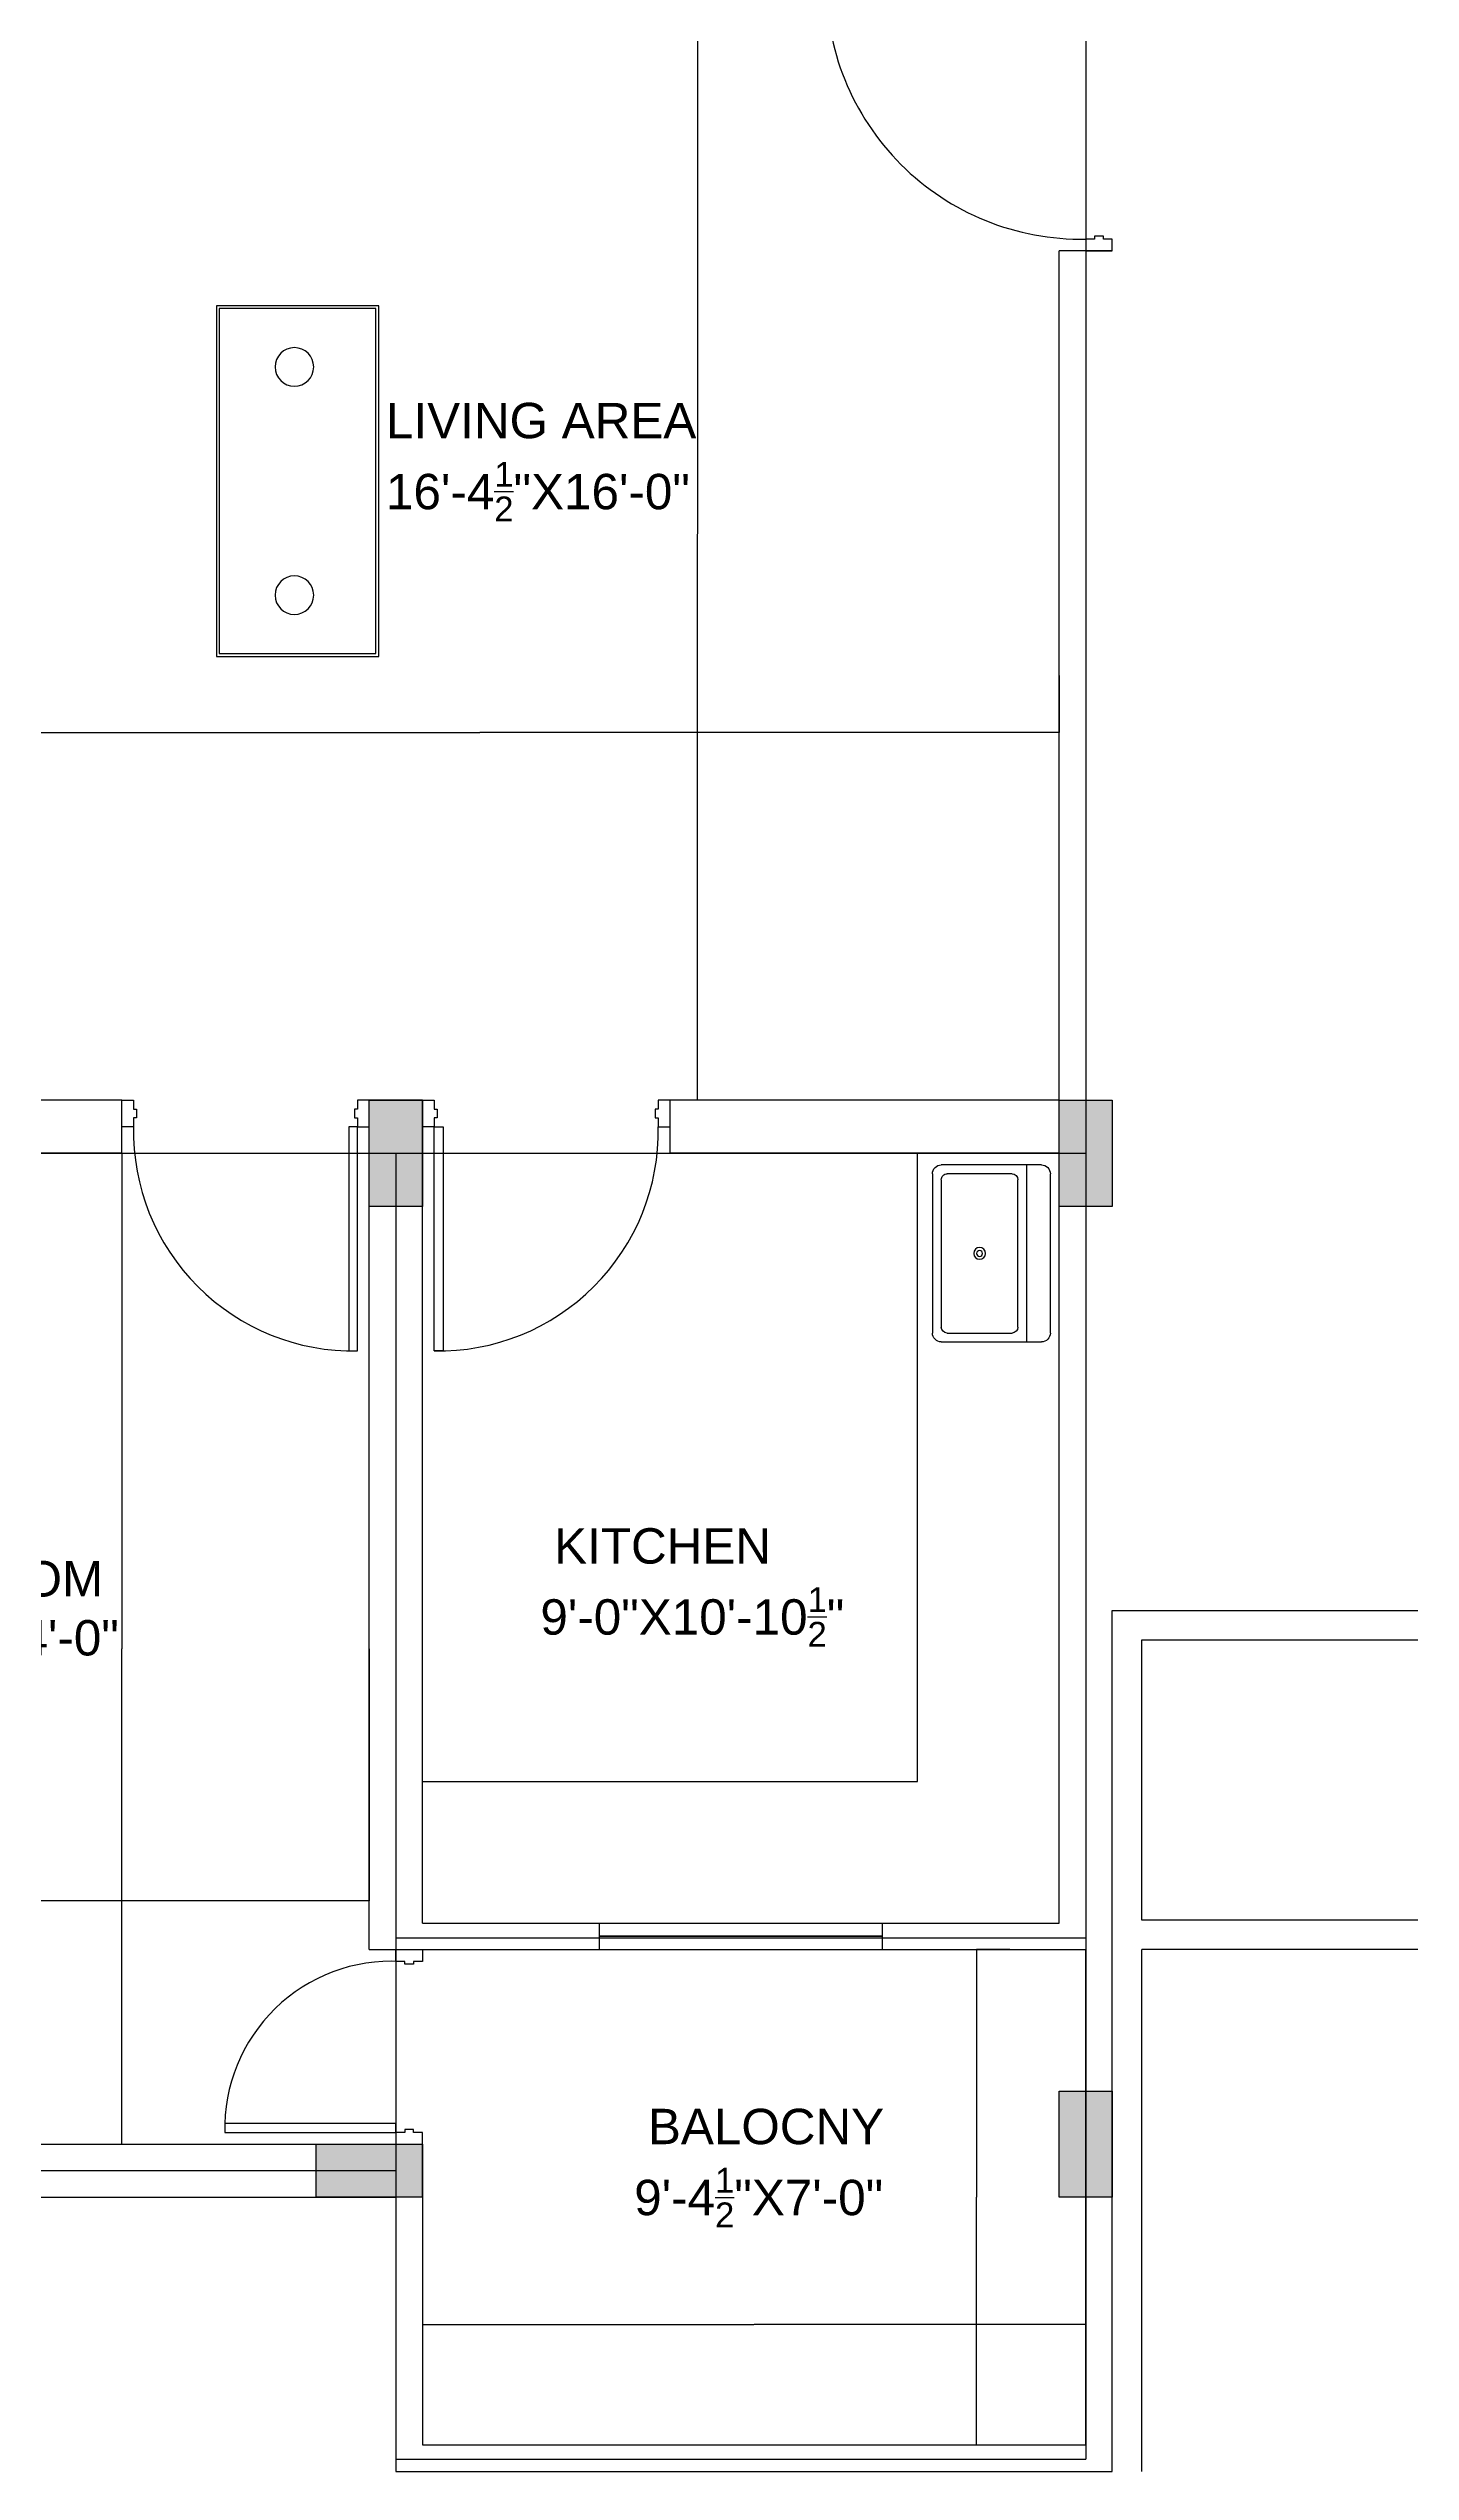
# Model space of a CAD drawing. Header units: metres. Extents: x -2370498 to 1228044, y -644254 to 236701.
# Drawn here: x -85014 to -76290, y -17071 to -1557 of the extents above; entities that cross this region are included whole.
import ezdxf

# ---------------------------------------------------------------- set-up
doc = ezdxf.new("R2010")
doc.units = ezdxf.units.M
doc.header["$MEASUREMENT"] = 0
doc.linetypes.add('HIDDEN2', pattern=[0.1875, 0.125, -0.0625])
for name, color, linetype in [('Beam', 6, 'Continuous'), ('column', 156, 'Continuous'), ('dim', 192, 'Continuous'), ('Door', 3, 'Continuous'), ('funi', 22, 'Continuous'), ('stair', 6, 'Continuous'), ('text', 1, 'Continuous'), ('TOILET SAMBLE', 181, 'Continuous'), ('window', 5, 'HIDDEN2')]:
    doc.layers.add(name, color=color, linetype=linetype)
doc.layers.add('Wall', color=7, linetype='Continuous', lineweight=30)
doc.styles.get("Standard").update_dxf_attribs({"font": 'arial.ttf'})
doc.dimstyles.get("Standard").update_dxf_attribs({"dimtxt": 0.18, "dimasz": 0.18, "dimexe": 0.18, "dimexo": 0.0625, "dimgap": 0.09, "dimtad": 0, "dimtih": 1, "dimtoh": 1, "dimdec": 1, "dimzin": 0, "dimdsep": 46, "dimlunit": 4, "dimtxsty": 'Standard', "dimcen": 0.09, "dimadec": 0, "dimazin": 0, "dimtfac": 1, "dimtdec": 1, "dimtofl": 0, "dimtmove": 0, "dimatfit": 3, "dimfxl": 1, "dimtolj": 1, "dimtzin": 0, "dimarcsym": 0})

# ---------------------------------------------------------------- blocks, each defined once
blk = doc.blocks.new('*D16')
at = {"layer": 'Defpoints', "color": 0, "transparency": 16777216}
for p in [(-89076.31843886287, -11803.24878123343), (-82958.80997776375, -11803.24878123343), (-82958.80997776375, -13416.25055567836)]:
    blk.add_point(p, dxfattribs=at)
at = {"layer": 'dim', "color": 0, "lineweight": -2, "transparency": 16777216}
for p, q in [((-89076.31843886287, -11803.31128123343), (-89076.31843886287, -13416.43055567836)), ((-82958.80997776375, -11803.31128123343), (-82958.80997776375, -13416.43055567836)), ((-89076.13843886288, -13416.25055567836), (-86018.09892864074, -13416.25055567836)), ((-82958.98997776375, -13416.25055567836), (-86017.02948798588, -13416.25055567836))]:
    blk.add_line(p, q, dxfattribs=at)
at = {"layer": 'dim', "color": 0, "transparency": 16777216}
for points in [[(-89076.13843886288, -13416.22055567836), (-89076.13843886288, -13416.28055567836), (-89076.31843886287, -13416.25055567836)], [(-82958.98997776375, -13416.22055567836), (-82958.98997776375, -13416.28055567836), (-82958.80997776375, -13416.25055567836)]]:
    blk.add_solid(points, dxfattribs=at)
at = {"layer": 'dim', "color": 0, "transparency": 16777216, "insert": (-86017.56420831331, -13416.25055567836), "char_height": 0.18, "attachment_point": 5}
blk.add_mtext('\\A1;509\'-9{\\H1x;\\S1/2;}"', dxfattribs=at)
blk = doc.blocks.new('*D17')
at = {"layer": 'Defpoints', "color": 0, "transparency": 16777216}
for p in [(-88042.57279613087, -8631.207356959898), (-84544.83068990149, -8631.207356959896), (-88042.57279613087, -14975.29020550698)]:
    blk.add_point(p, dxfattribs=at)
at = {"layer": 'dim', "color": 0, "lineweight": -2, "transparency": 16777216}
for p, q in [((-88042.51029613087, -8631.207356959898), (-84544.6506899015, -8631.207356959896)), ((-84544.83068990149, -8631.387356959896), (-84544.83068990149, -11803.06687809565)), ((-84544.83068990149, -14975.11020550697), (-84544.83068990149, -11803.43068437122)), ((-88042.51029613087, -14975.29020550698), (-84544.6506899015, -14975.29020550697))]:
    blk.add_line(p, q, dxfattribs=at)
at = {"layer": 'dim', "color": 0, "transparency": 16777216}
for points in [[(-84544.86068990148, -8631.387356959896), (-84544.80068990149, -8631.387356959896), (-84544.83068990149, -8631.207356959896)], [(-84544.86068990148, -14975.11020550697), (-84544.80068990149, -14975.11020550697), (-84544.83068990149, -14975.29020550697)]]:
    blk.add_solid(points, dxfattribs=at)
at = {"layer": 'dim', "color": 0, "transparency": 16777216, "insert": (-84544.83068990147, -11803.24878123341), "char_height": 0.18, "attachment_point": 5}
blk.add_mtext('\\A1;528\'-8"', dxfattribs=at)
blk = doc.blocks.new('*D18')
at = {"layer": 'Defpoints', "color": 0, "transparency": 16777216}
for p in [(-78855.53064089418, -13729.13107454236), (-79069.55827430838, -16901.1724988159), (-79069.55827431056, -16901.1724988159)]:
    blk.add_point(p, dxfattribs=at)
at = {"layer": 'dim', "color": 0, "lineweight": -2, "transparency": 16777216}
for p, q in [((-78855.59314089418, -13729.13107454236), (-79069.73827431056, -13729.13107454236)), ((-79069.55827431056, -13729.31107454236), (-79069.55827431056, -15314.96988354134)), ((-79069.55827431056, -16900.9924988159), (-79069.55827431056, -15315.33368981692)), ((-79069.62077430838, -16901.1724988159), (-79069.73827431056, -16901.1724988159))]:
    blk.add_line(p, q, dxfattribs=at)
at = {"layer": 'dim', "color": 0, "transparency": 16777216}
for points in [[(-79069.58827431056, -13729.31107454236), (-79069.52827431056, -13729.31107454236), (-79069.55827431056, -13729.13107454236)], [(-79069.58827431056, -16900.9924988159), (-79069.52827431056, -16900.9924988159), (-79069.55827431056, -16901.1724988159)]]:
    blk.add_solid(points, dxfattribs=at)
at = {"layer": 'dim', "color": 0, "transparency": 16777216, "insert": (-79069.55827431055, -15315.15178667911), "char_height": 0.18, "attachment_point": 5}
blk.add_mtext('\\A1;264\'-4"', dxfattribs=at)
blk = doc.blocks.new('*D19')
at = {"layer": 'Defpoints', "color": 0, "transparency": 16777216}
for p in [(-82618.94839659175, -15986.50587402498), (-78370.6786319397, -15986.50587402498), (-78370.6786319397, -16128.74264960738)]:
    blk.add_point(p, dxfattribs=at)
at = {"layer": 'dim', "color": 0, "lineweight": -2, "transparency": 16777216}
for p, q in [((-82618.94839659175, -15986.56837402498), (-82618.94839659175, -16128.92264960738)), ((-82618.76839659175, -16128.74264960738), (-80495.34817320161, -16128.74264960738)), ((-78370.8586319397, -16128.74264960738), (-80494.27885532985, -16128.74264960738)), ((-78370.6786319397, -15986.56837402498), (-78370.6786319397, -16128.92264960738))]:
    blk.add_line(p, q, dxfattribs=at)
at = {"layer": 'dim', "color": 0, "transparency": 16777216}
for points in [[(-82618.76839659175, -16128.71264960738), (-82618.76839659175, -16128.77264960738), (-82618.94839659175, -16128.74264960738)], [(-78370.8586319397, -16128.71264960738), (-78370.8586319397, -16128.77264960738), (-78370.6786319397, -16128.74264960738)]]:
    blk.add_solid(points, dxfattribs=at)
at = {"layer": 'dim', "color": 0, "transparency": 16777216, "insert": (-80494.81351426573, -16128.74264960738), "char_height": 0.18, "attachment_point": 5}
blk.add_mtext('\\A1;354\'-0{\\H1x;\\S1/2;}"', dxfattribs=at)
blk = doc.blocks.new('*D20')
at = {"layer": 'Defpoints', "color": 0, "transparency": 16777216}
for p in [(-80856.56530205683, -1040.965377448246), (-80138.0889100735, -1040.965377448245), (-80138.0889100735, -8291.34577578774)]:
    blk.add_point(p, dxfattribs=at)
at = {"layer": 'dim', "color": 0, "lineweight": -2, "transparency": 16777216}
for p, q in [((-80138.1514100735, -1040.965377448245), (-80856.74530205682, -1040.965377448246)), ((-80856.56530205683, -1041.145377448246), (-80856.56530205683, -4665.853305130953)), ((-80856.56530205683, -8291.16577578774), (-80856.56530205683, -4666.457848105032)), ((-80138.1514100735, -8291.34577578774), (-80856.74530205682, -8291.34577578774))]:
    blk.add_line(p, q, dxfattribs=at)
at = {"layer": 'dim', "color": 0, "transparency": 16777216}
for points in [[(-80856.59530205683, -1041.145377448246), (-80856.53530205683, -1041.145377448246), (-80856.56530205683, -1040.965377448246)], [(-80856.59530205683, -8291.16577578774), (-80856.53530205683, -8291.16577578774), (-80856.56530205683, -8291.34577578774)]]:
    blk.add_solid(points, dxfattribs=at)
at = {"layer": 'dim', "color": 0, "transparency": 16777216, "insert": (-80856.56530205681, -4666.155576617969), "char_height": 0.18, "attachment_point": 5}
blk.add_mtext('\\A1;604\'-2{\\H1x;\\S1/2;}"', dxfattribs=at)
blk = doc.blocks.new('*D21')
at = {"layer": 'Defpoints', "color": 0, "transparency": 16777216}
for p in [(-85960.92061145137, -5561.64197764074), (-78540.60942252587, -5572.453126410379), (-78540.60942252587, -5936.640968396689)]:
    blk.add_point(p, dxfattribs=at)
at = {"layer": 'dim', "color": 0, "lineweight": -2, "transparency": 16777216}
for p, q in [((-85960.92061145137, -5561.70447764074), (-85960.92061145137, -5936.82096839669)), ((-78540.60942252587, -5572.515626410379), (-78540.60942252587, -5936.82096839669)), ((-85960.74061145137, -5936.640968396689), (-82251.30022844837, -5936.640968396689)), ((-78540.78942252586, -5936.640968396689), (-82250.22980552887, -5936.640968396689))]:
    blk.add_line(p, q, dxfattribs=at)
at = {"layer": 'dim', "color": 0, "transparency": 16777216}
for points in [[(-85960.74061145137, -5936.61096839669), (-85960.74061145137, -5936.670968396689), (-85960.92061145137, -5936.640968396689)], [(-78540.78942252586, -5936.61096839669), (-78540.78942252586, -5936.670968396689), (-78540.60942252587, -5936.640968396689)]]:
    blk.add_solid(points, dxfattribs=at)
at = {"layer": 'dim', "color": 0, "transparency": 16777216, "insert": (-82250.76501698862, -5936.640968396689), "char_height": 0.18, "attachment_point": 5}
blk.add_mtext('\\A1;618\'-4{\\H1x;\\S1/2;}"', dxfattribs=at)
blk = doc.blocks.new('TABEL')
at = {"layer": 'funi'}
for points in [[(344.9697734733977, -136.6354657468573), (372.5102604115586, -136.6354657468573), (372.5102604115586, -196.1067197865883), (344.9697734733977, -196.1067197865883)], [(345.4697734733977, -137.1354657468573), (372.0102604115586, -137.1354657468573), (372.0102604115586, -195.6067197865883), (345.4697734733977, -195.6067197865883)]]:
    blk.add_lwpolyline(points, close=True, dxfattribs=at)
at = {"layer": 'funi', "color": 7}
for centre in [(358.2102462822295, -147.0236590330051), (358.2102462822295, -185.7185265004406)]:
    blk.add_circle(centre, 3.2712288282803, dxfattribs=at)
blk = doc.blocks.new('Sink-single - 30 in top')
blk.add_line((-15, -3.999996000000001), (15, -3.999996000000001))
for points in [[(-13.5, 0), (13.5, 0)], [(-15, -18.499996), (-15, -1.500000000000002)], [(15, -1.500000000000002), (15, -18.499996)], [(-13.5, -17.499996), (-13.5, -6.499996000000001)], [(-12.5, -5.499996000000001), (12.5, -5.499996000000001)], [(13.5, -6.499996000000001), (13.5, -17.499996)], [(13.5, -19.999996), (-13.5, -19.999996)], [(12.5, -18.499996), (-12.5, -18.499996)]]:
    blk.add_lwpolyline(points)
for radius in [1, 0.5]:
    blk.add_circle((0, -11.999996), radius)
for centre, radius, start, end in [((-13.5, -1.500000000000002), 1.5, 90, 180), ((13.5, -1.500000000000002), 1.5, 0, 90), ((-12.5, -6.499996000000001), 1, 90, 180), ((12.5, -6.499996000000001), 1, 0, 90), ((-13.5, -18.499996), 1.5, 180, 270), ((-12.5, -17.499996), 1, 180, 270), ((12.5, -17.499996), 1, 270, 0), ((13.5, -18.499996), 1.5, 270, 0)]:
    blk.add_arc(centre, radius, start, end)

msp = doc.modelspace()

# ---------------------------------------------------------------- hatches: boundary and pattern name
at = {"layer": 'column'}
h = msp.add_hatch(color=256, dxfattribs=at)
h.dxf.hatch_style = 1
h.paths.add_polyline_path([(-82618.94839659175, -8291.345775787737), (-82958.80997776375, -8291.345775787737), (-82958.80997776375, -8971.068938132086), (-82618.94839659175, -8971.068938132086)])
h = msp.add_hatch(color=256, dxfattribs=at)
h.dxf.hatch_style = 1
h.paths.add_polyline_path([(-78200.74784135357, -8291.345775787737), (-78540.60942252587, -8291.345775787737), (-78540.60942252587, -8971.068938132086), (-78200.74784135357, -8971.068938132086)])
h = msp.add_hatch(color=256, dxfattribs=at)
h.dxf.hatch_style = 1
h.paths.add_polyline_path([(-78200.74784135357, -14635.42862433481), (-78540.60942252587, -14635.42862433481), (-78540.60942252587, -15315.15178667913), (-78200.74784135357, -15315.15178667913)])
h = msp.add_hatch(color=256, dxfattribs=at)
h.dxf.hatch_style = 1
h.paths.add_polyline_path([(-83298.67155893605, -14975.29020550697), (-83298.67155893605, -15315.15178667913), (-82618.94839659175, -15315.15178667913), (-82618.94839659175, -14975.29020550697)])

# ---------------------------------------------------------------- linework, layer by layer
for p, q in [((-78200.74784135357, -11557.73242132785), (-74575.55764218389, -11557.73242132785)), ((-78011.93585181354, -11746.54441086796), (-74764.36963172392, -11746.54441086796))]:
    msp.add_line(p, q)
at = {"layer": 'Beam'}
for p, q in [((-78370.6786319397, -871.0345868622026), (-78370.67863194087, -8631.2073569588)), ((-89246.24922944904, -8631.207356959383), (-78370.67863194087, -8631.207356960842)), ((-82788.87918717791, -8631.207356959894), (-82788.87918717791, -16992.4080553655)), ((-78370.67863194087, -8631.2073569588), (-78370.67863193912, -16992.4080553655)), ((-82788.87918717791, -13653.59145729688), (-78370.6786319397, -13653.59145729604)), ((-82788.87918717791, -15145.22099609461), (-89246.24922944904, -15145.22099609461)), ((-82788.87918717791, -16992.4080553655), (-78370.67863193912, -16992.4080553655))]:
    msp.add_line(p, q, dxfattribs=at)
at = {"layer": 'column'}
for points in [[(-82958.80997776375, -8291.345775787737), (-82618.94839659175, -8291.345775787737), (-82618.94839659175, -8971.068938132086), (-82958.80997776375, -8971.068938132086)], [(-78540.60942252587, -8291.345775787737), (-78200.74784135357, -8291.345775787737), (-78200.74784135357, -8971.068938132086), (-78540.60942252587, -8971.068938132086)], [(-78540.60942252587, -14635.42862433481), (-78200.74784135357, -14635.42862433481), (-78200.74784135357, -15315.15178667913), (-78540.60942252587, -15315.15178667913)], [(-83298.67155893605, -15315.15178667913), (-83298.67155893605, -14975.29020550697), (-82618.94839659175, -14975.29020550697), (-82618.94839659175, -15315.15178667913)]]:
    msp.add_lwpolyline(points, close=True, dxfattribs=at)
at = {"layer": 'Door'}
for points in [[(-78370.6786319397, -2853.560477033117), (-78200.74784135357, -2853.560477033117), (-78200.74784135357, -2778.035681217095), (-78257.39143821552, -2778.035681217095), (-78257.39143821552, -2759.154482263062), (-78314.03503507776, -2759.154482263062), (-78314.03503507776, -2778.035681217095), (-78370.6786319397, -2778.035681217095), (-78370.6786319397, -2853.560477033117)], [(-84544.83068990077, -8461.276566373816), (-84544.83068990077, -8291.345775787737), (-84469.30589408467, -8291.345775787737), (-84469.30589408467, -8347.989372649763), (-84450.42469513048, -8347.989372649763), (-84450.42469513048, -8404.63296951179), (-84469.30589408467, -8404.63296951179), (-84469.30589408467, -8461.276566373816), (-84544.83068990077, -8461.276566373816)], [(-82958.80997776375, -8461.276566373816), (-82958.80997776375, -8291.345775787737), (-83034.33477357989, -8291.345775787737), (-83034.33477357989, -8347.989372649763), (-83053.21597253408, -8347.989372649763), (-83053.21597253408, -8404.63296951179), (-83034.33477357989, -8404.63296951179), (-83034.33477357989, -8461.276566373816), (-82958.80997776375, -8461.276566373816)], [(-82618.94839659175, -8461.276566373816), (-82618.94839659175, -8291.345775787737), (-82543.42360077561, -8291.345775787737), (-82543.42360077561, -8347.989372649763), (-82524.54240182175, -8347.989372649763), (-82524.54240182175, -8404.63296951179), (-82543.42360077561, -8404.63296951179), (-82543.42360077561, -8461.276566373816), (-82618.94839659175, -8461.276566373816)], [(-81032.92768445502, -8461.276566373816), (-81032.92768445502, -8291.345775787737), (-81108.45248027086, -8291.345775787737), (-81108.45248027086, -8347.989372649763), (-81127.33367922505, -8347.989372649763), (-81127.33367922505, -8404.63296951179), (-81108.45248027086, -8404.63296951179), (-81108.45248027086, -8461.276566373816), (-81032.92768445502, -8461.276566373816)], [(-82788.87918717791, -13729.13107454236), (-82618.94839659175, -13729.13107454236), (-82618.94839659175, -13804.65587035842), (-82675.5919934537, -13804.65587035842), (-82675.5919934537, -13823.53706931241), (-82732.23559031567, -13823.53706931241), (-82732.23559031567, -13804.65587035842), (-82788.87918717791, -13804.65587035842), (-82788.87918717791, -13729.13107454236)], [(-82788.87918717791, -14975.29020550697), (-82618.94839659175, -14975.29020550697), (-82618.94839659175, -14899.76540969094), (-82675.5919934537, -14899.76540969094), (-82675.5919934537, -14880.88421073691), (-82732.23559031567, -14880.88421073691), (-82732.23559031567, -14899.76540969094), (-82788.87918717791, -14899.76540969094), (-82788.87918717791, -14975.29020550697)]]:
    msp.add_lwpolyline(points, dxfattribs=at)
for points in [[(-83034.33477357989, -9896.247686878502), (-83034.33477357989, -8461.276566373816), (-83090.97837044184, -8461.276566373816), (-83090.97837044184, -9896.247686878502)], [(-82543.42360077561, -9896.247686878502), (-82543.42360077561, -8461.276566373816), (-82486.78000391366, -8461.276566373816), (-82486.78000391366, -9896.247686878502)], [(-82788.87918717791, -14899.76540969094), (-82788.87918717791, -14843.12181282892), (-83883.98872651036, -14843.12181282892), (-83883.98872651036, -14899.76540969094)]]:
    msp.add_lwpolyline(points, close=True, dxfattribs=at)
for centre, radius, start, end in [((-78399.00043037055, -1144.811971695281), 1633.469255789795, 179.0065311437468, 270.9934688560022), ((-83062.65657201102, -8489.598364804828), 1406.934411959821, 178.8465495488871, 271.1534504511512), ((-82515.1018023448, -8489.598364804828), 1406.934411959821, 268.8465495488488, 1.153450451112906), ((-82816.12999323093, -14871.44361125993), 1068.23424327576, 87.01796334953454, 181.519245143953)]:
    msp.add_arc(centre, radius, start, end, dxfattribs=at)
at = {"layer": 'stair'}
for p, q in [((-79446.90697231829, -12652.90273416386), (-79446.90697231829, -8631.207356959894)), ((-78200.74784135357, -13729.13107454236), (-78200.74784135357, -11557.73242132785)), ((-82618.94839659175, -12652.90273416386), (-79446.90697231829, -12652.90273416386)), ((-74764.36963172392, -13540.31908500228), (-78011.93585181354, -13540.31908500228)), ((-74764.36963172392, -13729.13107454236), (-78011.93585181354, -13729.13107454236))]:
    msp.add_line(p, q, dxfattribs=at)
at = {"layer": 'Wall'}
for p, q in [((-78200.74784135357, -2853.560477033117), (-78540.60942252587, -2853.560477033117)), ((-78540.60942252587, -8291.345775787737), (-78540.60942252587, -2853.560477033117)), ((-84544.83068990077, -8291.345775787737), (-85960.92061145137, -8291.345775787737)), ((-84544.83068990077, -8631.207356959894), (-84544.83068990077, -8291.345775787737)), ((-82958.80997776375, -13729.13107454236), (-82958.80997776375, -8291.345775787737)), ((-82618.94839659175, -8291.345775787737), (-82958.80997776375, -8291.345775787737)), ((-82618.94839659175, -13559.20028395628), (-82618.94839659175, -8291.345775787737)), ((-81032.92768445502, -8631.207356959894), (-81032.92768445502, -8291.345775787737)), ((-78540.60942252587, -8291.345775787737), (-81032.92768445502, -8291.345775787737)), ((-84544.83068990077, -8631.207356959894), (-89076.31843886287, -8631.207356959894)), ((-78540.60942252587, -8631.207356959894), (-81032.92768445502, -8631.207356959894)), ((-78540.60942252587, -13559.20028395628), (-78540.60942252587, -8631.207356959894)), ((-78200.74784135357, -17071.10328940197), (-78200.74784135357, -11557.73242132785)), ((-78011.93585181354, -13540.31908500228), (-78011.93585181354, -11746.54441086796)), ((-82618.94839659175, -13559.20028395628), (-81486.07645935124, -13559.20028395628)), ((-81486.07645935124, -13559.20028395628), (-81486.07645935124, -13729.13107454236)), ((-79673.4813597664, -13559.20028395628), (-78540.60942252587, -13559.20028395628)), ((-79673.4813597664, -13559.20028395628), (-79673.4813597664, -13729.13107454236)), ((-82958.80997776375, -13729.13107454236), (-82618.94839659175, -13729.13107454236)), ((-82618.94839659175, -13729.13107454236), (-81486.07645935124, -13729.13107454236)), ((-79673.4813597664, -13729.13107454236), (-78370.6786319397, -13729.13107454236)), ((-78370.6786319397, -16901.17249881589), (-78370.6786319397, -13729.13107454236)), ((-78011.93585181354, -17071.10328940197), (-78011.93585181354, -13729.13107454236)), ((-85196.23205381398, -14975.29020550697), (-82618.94839659175, -14975.29020550697)), ((-82618.94839659175, -15315.15178667913), (-82618.94839659175, -14975.29020550697)), ((-85196.23205381398, -15315.15178667913), (-82788.87918717791, -15315.15178667913)), ((-82788.87918717791, -15315.15178667913), (-82788.87918717791, -17071.10328940197)), ((-82618.94839659175, -15315.15178667913), (-82618.94839659175, -16901.17249881589)), ((-82618.94839659175, -16901.17249881589), (-78370.6786319397, -16901.17249881589)), ((-82788.87918717791, -17071.10328940197), (-78200.74784135357, -17071.10328940197))]:
    msp.add_line(p, q, dxfattribs=at)
at = {"layer": 'window'}
for p, q in [((-81486.07645935124, -13559.20028395628), (-79673.4813597664, -13559.20028395628)), ((-81486.07645935124, -13729.13107454236), (-79673.4813597664, -13729.13107454236))]:
    msp.add_line(p, q, dxfattribs=at)
at = {"layer": 'window', "lineweight": 40}
msp.add_line((-81486.07645935124, -13644.16567924932), (-79673.4813597664, -13644.16567924932), dxfattribs=at)

# ---------------------------------------------------------------- block references
at = {"layer": 'funi', "xscale": -37.76239790801824, "yscale": 37.76239790801824, "zscale": 37.76239790801824, "rotation": 180}
msp.add_blockref('TABEL', (-96965.42017892243, -10609.64968980629), dxfattribs=at)
at = {"layer": 'TOILET SAMBLE', "xscale": -37.76239790801824, "yscale": 37.76239790801824, "zscale": 37.76239790801824, "rotation": 270}
msp.add_blockref('Sink-single - 30 in top', (-78596.87950896892, -9272.17391947357), dxfattribs=at)

# ---------------------------------------------------------------- texts
at = {"layer": 'text', "char_height": 226.5743874481095, "attachment_point": 7}
for s, insert in [('\\A1;LIVING AREA\\P16\'-4{\\H0.7x;\\S1/2;}"X16\'-0"', (-82852.15790720524, -4584.690119382598)), ('\\A1; KITCHEN \\P9\'-0"X10\'-10{\\H0.7x;\\S1/2;}"', (-81863.15662480974, -11789.87377119453)), ('BED ROOM \\P13\'-6"X14\'-0"', (-86386.40110425024, -11849.51990439308)), ('\\A1; BALOCNY\\P9\'-4{\\H0.7x;\\S1/2;}"X7\'-0" ', (-81262.18330289291, -15506.99139679802))]:
    msp.add_mtext_dynamic_manual_height_columns(s, width=4249.676339665977, gutter_width=37.76239790801824, heights=[0], dxfattribs=dict(at, insert=insert))

# ---------------------------------------------------------------- dimensions: what is measured, and where the dimension line sits
at = {"layer": 'dim'}
for base, p1, p2, picture, middle in [((-80856.56530205683, -1040.965377448246), (-80138.08891007346, -8291.345775787737), (-80138.08891007346, -1040.965377448245), '*D20', (-80856.56530205681, -4666.155576617969)), ((-84544.83068990149, -8631.207356959896), (-88042.57279613084, -14975.29020550697), (-88042.57279613084, -8631.207356959894), '*D17', (-84544.83068990147, -11803.24878123341)), ((-79069.55827431056, -16901.1724988159), (-78855.53064089415, -13729.13107454236), (-79069.55827430835, -16901.17249881589), '*D18', (-79069.55827431055, -15315.15178667911))]:
    dim = msp.add_linear_dim(base=base, p1=p1, p2=p2, angle=270, dimstyle='Standard', dxfattribs=at)
    dim.commit()
    dim.dimension.update_dxf_attribs({"geometry": picture, "text_midpoint": middle})
for base, p1, p2, picture, middle in [((-78540.60942252587, -5936.640968396689), (-85960.92061145137, -5561.64197764074), (-78540.60942252587, -5572.453126410379), '*D21', (-82250.76501698862, -5936.640968396689)), ((-82958.80997776375, -13416.25055567836), (-89076.31843886287, -11803.24878123343), (-82958.80997776375, -11803.24878123343), '*D16', (-86017.56420831331, -13416.25055567836)), ((-78370.6786319397, -16128.74264960738), (-82618.94839659175, -15986.50587402498), (-78370.6786319397, -15986.50587402498), '*D19', (-80494.81351426573, -16128.74264960738))]:
    dim = msp.add_linear_dim(base=base, p1=p1, p2=p2, dimstyle='Standard', dxfattribs=at)
    dim.commit()
    dim.dimension.update_dxf_attribs({"geometry": picture, "text_midpoint": middle})

doc.saveas('drawing.dxf')
